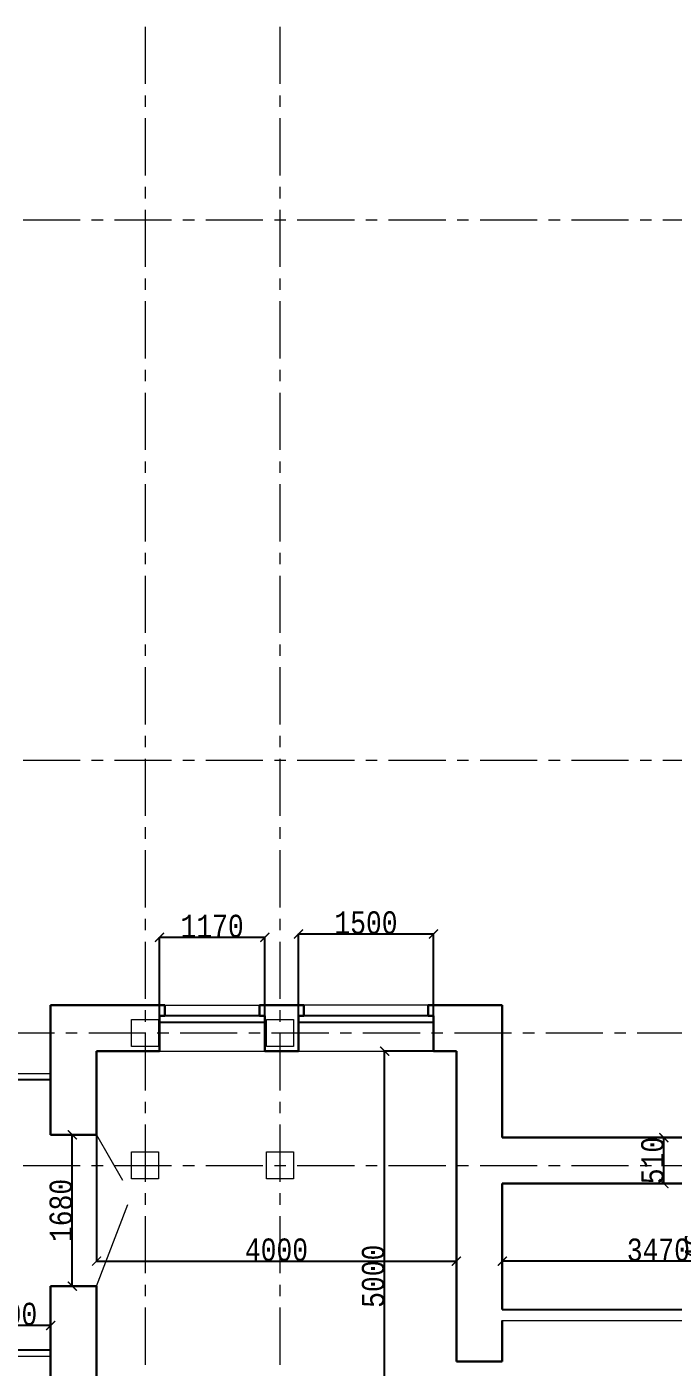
# Model space of a CAD drawing. Header units: millimetres. Extents: x -689206 to 4969298, y -1019800 to 703299.
# Drawn here: x 333164 to 340349, y 568289 to 583175 of the extents above; entities that cross this region are included whole.
import ezdxf

# ---------------------------------------------------------------- set-up
doc = ezdxf.new("R2010")
doc.units = ezdxf.units.MM
doc.linetypes.add('осеваяX2', pattern=[101.6, 63.5, -12.7, 12.7, -12.7])
for name, color, linetype, lineweight in [('б', 231, 'Continuous', 30), ('БАЛКОН', 7, 'Continuous', 20), ('несущие', 7, 'Continuous', 30), ('ОКНА', 250, 'Continuous', 20), ('ПЕРЕГОРОДКИ', 252, 'Continuous', 9), ('РАЗМЕРЫ', 7, 'Continuous', 9), ('стены', 7, 'Continuous', 20)]:
    doc.layers.add(name, color=color, linetype=linetype, lineweight=lineweight)
doc.styles.add('Аннотативный', font='isocteur.ttf', dxfattribs={"width": 0.7, "height": 250})
doc.dimstyles.new('Аннотативный', dxfattribs={"dimscale": 0, "dimtxt": 250, "dimasz": 100, "dimexe": 1.25, "dimexo": 0.625, "dimtad": 1, "dimdec": 0, "dimtxsty": 'Аннотативный', "dimblk": 'ARCHTICK', "dimcen": 2.5, "dimadec": 0, "dimazin": 0, "dimtfac": 1, "dimtdec": 0, "dimtmove": 0, "dimatfit": 3, "dimfxl": 1, "dimarcsym": 0})

# ---------------------------------------------------------------- blocks, each defined once
blk = doc.blocks.new('_ArchTick')
at = {"color": 0, "linetype": 'ByBlock', "const_width": 0.15}
blk.add_lwpolyline([(-0.5, -0.5), (0.5, 0.5)], dxfattribs=at)
blk = doc.blocks.new('*D427')
at = {"layer": 'Defpoints', "color": 0, "linetype": 'ByBlock', "lineweight": 20, "transparency": 16777216}
for p in [(332973, 571480), (333429, 571480), (333429, 568480)]:
    blk.add_point(p, dxfattribs=at)
at = {"layer": 'б', "color": 0, "linetype": 'ByBlock', "lineweight": -2, "transparency": 16777216}
for p, q in [((333428, 571480), (332971, 571480)), ((332973, 568480), (332973, 571480)), ((333428, 568480), (332971, 568480))]:
    blk.add_line(p, q, dxfattribs=at)
at = {"layer": 'б', "color": 0, "linetype": 'ByBlock', "lineweight": -2, "transparency": 16777216, "xscale": 100, "yscale": 100, "zscale": 100}
for p, rotation in [((332973, 571480), 90), ((332973, 568480), 270)]:
    blk.add_blockref('_ArchTick', p, dxfattribs=dict(at, rotation=rotation))
at = {"layer": 'б', "color": 0, "linetype": 'ByBlock', "lineweight": 25, "transparency": 16777216, "insert": (332847, 569980), "char_height": 250, "attachment_point": 5, "rotation": 90, "style": 'Аннотативный'}
blk.add_mtext('3000', dxfattribs=at)
blk = doc.blocks.new('*D428')
at = {"layer": 'Defpoints', "color": 0, "linetype": 'ByBlock', "lineweight": 20, "transparency": 16777216}
for p in [(332429, 568753), (332429, 568480), (333429, 568480)]:
    blk.add_point(p, dxfattribs=at)
at = {"layer": 'б', "color": 0, "linetype": 'ByBlock', "lineweight": -2, "transparency": 16777216}
for p, q in [((332429, 568480), (332429, 568754)), ((333429, 568753), (332429, 568753)), ((333429, 568480), (333429, 568754))]:
    blk.add_line(p, q, dxfattribs=at)
at = {"layer": 'б', "color": 0, "linetype": 'ByBlock', "lineweight": -2, "transparency": 16777216, "xscale": 100, "yscale": 100, "zscale": 100, "rotation": 180}
blk.add_blockref('_ArchTick', (332429, 568753), dxfattribs=at)
at = {"layer": 'б', "color": 0, "linetype": 'ByBlock', "lineweight": -2, "transparency": 16777216, "xscale": 100, "yscale": 100, "zscale": 100}
blk.add_blockref('_ArchTick', (333429, 568753), dxfattribs=at)
at = {"layer": 'б', "color": 0, "linetype": 'ByBlock', "lineweight": 25, "transparency": 16777216, "insert": (332929, 568878), "char_height": 250, "attachment_point": 5, "style": 'Аннотативный'}
blk.add_mtext('1000', dxfattribs=at)
blk = doc.blocks.new('*D438')
at = {"layer": 'Defpoints', "color": 0, "lineweight": 20, "transparency": 16777216}
for p in [(333670, 570870), (333684, 570870), (333684, 569190)]:
    blk.add_point(p, dxfattribs=at)
at = {"layer": 'ОКНА', "color": 0, "lineweight": -2, "transparency": 16777216}
for p, q in [((333683, 570870), (333668, 570870)), ((333670, 569190), (333670, 570870)), ((333683, 569190), (333668, 569190))]:
    blk.add_line(p, q, dxfattribs=at)
at = {"layer": 'ОКНА', "color": 0, "lineweight": -2, "transparency": 16777216, "xscale": 100, "yscale": 100, "zscale": 100}
for p, rotation in [((333670, 570870), 90), ((333670, 569190), 270)]:
    blk.add_blockref('_ArchTick', p, dxfattribs=dict(at, rotation=rotation))
at = {"layer": 'ОКНА', "color": 0, "transparency": 16777216, "insert": (333544, 570030), "char_height": 250, "attachment_point": 5, "rotation": 90, "style": 'Аннотативный'}
blk.add_mtext('1680', dxfattribs=at)
blk = doc.blocks.new('*D455')
at = {"layer": 'Defpoints', "color": 0, "linetype": 'ByBlock', "lineweight": 20, "transparency": 16777216}
for p in [(336184, 573099), (336184, 571799), (337684, 571799)]:
    blk.add_point(p, dxfattribs=at)
at = {"layer": 'ПЕРЕГОРОДКИ', "color": 0, "linetype": 'ByBlock', "lineweight": -2, "transparency": 16777216}
for p, q in [((336184, 571800), (336184, 573101)), ((337684, 573099), (336184, 573099)), ((337684, 571800), (337684, 573101))]:
    blk.add_line(p, q, dxfattribs=at)
at = {"layer": 'ПЕРЕГОРОДКИ', "color": 0, "linetype": 'ByBlock', "lineweight": -2, "transparency": 16777216, "xscale": 100, "yscale": 100, "zscale": 100, "rotation": 180}
blk.add_blockref('_ArchTick', (336184, 573099), dxfattribs=at)
at = {"layer": 'ПЕРЕГОРОДКИ', "color": 0, "linetype": 'ByBlock', "lineweight": -2, "transparency": 16777216, "xscale": 100, "yscale": 100, "zscale": 100}
blk.add_blockref('_ArchTick', (337684, 573099), dxfattribs=at)
at = {"layer": 'ПЕРЕГОРОДКИ', "color": 0, "linetype": 'ByBlock', "lineweight": 13, "transparency": 16777216, "insert": (336934, 573225), "char_height": 250, "attachment_point": 5, "style": 'Аннотативный'}
blk.add_mtext('1500', dxfattribs=at)
blk = doc.blocks.new('*D456')
at = {"layer": 'Defpoints', "color": 0, "linetype": 'ByBlock', "lineweight": 20, "transparency": 16777216}
for p in [(334639, 573062), (334639, 571799), (335809, 571799)]:
    blk.add_point(p, dxfattribs=at)
at = {"layer": 'ПЕРЕГОРОДКИ', "color": 0, "linetype": 'ByBlock', "lineweight": -2, "transparency": 16777216}
for p, q in [((334639, 571800), (334639, 573063)), ((335809, 573062), (334639, 573062)), ((335809, 571800), (335809, 573063))]:
    blk.add_line(p, q, dxfattribs=at)
at = {"layer": 'ПЕРЕГОРОДКИ', "color": 0, "linetype": 'ByBlock', "lineweight": -2, "transparency": 16777216, "xscale": 100, "yscale": 100, "zscale": 100, "rotation": 180}
blk.add_blockref('_ArchTick', (334639, 573062), dxfattribs=at)
at = {"layer": 'ПЕРЕГОРОДКИ', "color": 0, "linetype": 'ByBlock', "lineweight": -2, "transparency": 16777216, "xscale": 100, "yscale": 100, "zscale": 100}
blk.add_blockref('_ArchTick', (335809, 573062), dxfattribs=at)
at = {"layer": 'ПЕРЕГОРОДКИ', "color": 0, "linetype": 'ByBlock', "lineweight": 13, "transparency": 16777216, "insert": (335224, 573187), "char_height": 250, "attachment_point": 5, "style": 'Аннотативный'}
blk.add_mtext('1170', dxfattribs=at)
blk = doc.blocks.new('*D450')
at = {"layer": 'Defpoints', "color": 0, "linetype": 'ByBlock', "lineweight": 20, "transparency": 16777216}
for p in [(337141, 571799), (337939, 571799), (337939, 566799)]:
    blk.add_point(p, dxfattribs=at)
at = {"layer": 'ПЕРЕГОРОДКИ', "color": 0, "linetype": 'ByBlock', "lineweight": -2, "transparency": 16777216}
for p, q in [((337938, 571799), (337140, 571799)), ((337141, 566799), (337141, 571799)), ((337938, 566799), (337140, 566799))]:
    blk.add_line(p, q, dxfattribs=at)
at = {"layer": 'ПЕРЕГОРОДКИ', "color": 0, "linetype": 'ByBlock', "lineweight": -2, "transparency": 16777216, "xscale": 100, "yscale": 100, "zscale": 100}
for p, rotation in [((337141, 571799), 90), ((337141, 566799), 270)]:
    blk.add_blockref('_ArchTick', p, dxfattribs=dict(at, rotation=rotation))
at = {"layer": 'ПЕРЕГОРОДКИ', "color": 0, "linetype": 'ByBlock', "lineweight": 13, "transparency": 16777216, "insert": (337015, 569299), "char_height": 250, "attachment_point": 5, "rotation": 90, "style": 'Аннотативный'}
blk.add_mtext('5000', dxfattribs=at)
blk = doc.blocks.new('*D346')
at = {"layer": 'Defpoints', "color": 0, "linetype": 'ByBlock', "lineweight": 20, "transparency": 16777216}
for p in [(339923, 570839), (340245, 570839), (339923, 570329)]:
    blk.add_point(p, dxfattribs=at)
at = {"layer": 'РАЗМЕРЫ', "color": 0, "linetype": 'ByBlock', "lineweight": -2, "transparency": 16777216}
for p, q in [((339924, 570839), (340246, 570839)), ((340245, 570329), (340245, 570839)), ((339924, 570329), (340246, 570329))]:
    blk.add_line(p, q, dxfattribs=at)
at = {"layer": 'РАЗМЕРЫ', "color": 0, "linetype": 'ByBlock', "lineweight": -2, "transparency": 16777216, "xscale": 100, "yscale": 100, "zscale": 100}
for p, rotation in [((340245, 570839), 90), ((340245, 570329), 270)]:
    blk.add_blockref('_ArchTick', p, dxfattribs=dict(at, rotation=rotation))
at = {"layer": 'РАЗМЕРЫ', "color": 0, "linetype": 'ByBlock', "lineweight": 20, "transparency": 16777216, "insert": (340120, 570584), "char_height": 250, "attachment_point": 5, "rotation": 90, "style": 'Аннотативный'}
blk.add_mtext('510', dxfattribs=at)
blk = doc.blocks.new('*D348')
at = {"layer": 'Defpoints', "color": 0, "linetype": 'ByBlock', "lineweight": 20, "transparency": 16777216}
for p in [(338449, 569466), (338449, 568929), (341919, 568929)]:
    blk.add_point(p, dxfattribs=at)
at = {"layer": 'РАЗМЕРЫ', "color": 0, "linetype": 'ByBlock', "lineweight": -2, "transparency": 16777216}
for p, q in [((338449, 568930), (338449, 569467)), ((341919, 569466), (338449, 569466)), ((341919, 568930), (341919, 569467))]:
    blk.add_line(p, q, dxfattribs=at)
at = {"layer": 'РАЗМЕРЫ', "color": 0, "linetype": 'ByBlock', "lineweight": -2, "transparency": 16777216, "xscale": 100, "yscale": 100, "zscale": 100, "rotation": 180}
blk.add_blockref('_ArchTick', (338449, 569466), dxfattribs=at)
at = {"layer": 'РАЗМЕРЫ', "color": 0, "linetype": 'ByBlock', "lineweight": -2, "transparency": 16777216, "xscale": 100, "yscale": 100, "zscale": 100}
blk.add_blockref('_ArchTick', (341919, 569466), dxfattribs=at)
at = {"layer": 'РАЗМЕРЫ', "color": 0, "linetype": 'ByBlock', "lineweight": 20, "transparency": 16777216, "insert": (340184, 569591), "char_height": 250, "attachment_point": 5, "style": 'Аннотативный'}
blk.add_mtext('3470', dxfattribs=at)
blk = doc.blocks.new('*D349')
at = {"layer": 'Defpoints', "color": 0, "linetype": 'ByBlock', "lineweight": 20, "transparency": 16777216}
for p in [(333939, 571799), (337939, 571799), (337939, 569467)]:
    blk.add_point(p, dxfattribs=at)
at = {"layer": 'РАЗМЕРЫ', "color": 0, "linetype": 'ByBlock', "lineweight": -2, "transparency": 16777216}
for p, q in [((333939, 571799), (333939, 569466)), ((337939, 571799), (337939, 569466)), ((333939, 569467), (337939, 569467))]:
    blk.add_line(p, q, dxfattribs=at)
at = {"layer": 'РАЗМЕРЫ', "color": 0, "linetype": 'ByBlock', "lineweight": -2, "transparency": 16777216, "xscale": 100, "yscale": 100, "zscale": 100, "rotation": 180}
blk.add_blockref('_ArchTick', (333939, 569467), dxfattribs=at)
at = {"layer": 'РАЗМЕРЫ', "color": 0, "linetype": 'ByBlock', "lineweight": -2, "transparency": 16777216, "xscale": 100, "yscale": 100, "zscale": 100}
blk.add_blockref('_ArchTick', (337939, 569467), dxfattribs=at)
at = {"layer": 'РАЗМЕРЫ', "color": 0, "linetype": 'ByBlock', "lineweight": 20, "transparency": 16777216, "insert": (335939, 569592), "char_height": 250, "attachment_point": 5, "style": 'Аннотативный'}
blk.add_mtext('4000', dxfattribs=at)
blk = doc.blocks.new('*D350')
at = {"layer": 'Defpoints', "color": 0, "linetype": 'ByBlock', "lineweight": 20, "transparency": 16777216}
for p in [(338449, 570329), (340730, 570329), (338449, 568929)]:
    blk.add_point(p, dxfattribs=at)
at = {"layer": 'РАЗМЕРЫ', "color": 0, "linetype": 'ByBlock', "lineweight": -2, "transparency": 16777216}
for p, q in [((338449, 570329), (340732, 570329)), ((340730, 568929), (340730, 570329)), ((338449, 568929), (340732, 568929))]:
    blk.add_line(p, q, dxfattribs=at)
at = {"layer": 'РАЗМЕРЫ', "color": 0, "linetype": 'ByBlock', "lineweight": -2, "transparency": 16777216, "xscale": 100, "yscale": 100, "zscale": 100}
for p, rotation in [((340730, 570329), 90), ((340730, 568929), 270)]:
    blk.add_blockref('_ArchTick', p, dxfattribs=dict(at, rotation=rotation))
at = {"layer": 'РАЗМЕРЫ', "color": 0, "linetype": 'ByBlock', "lineweight": 20, "transparency": 16777216, "insert": (340605, 569629), "char_height": 250, "attachment_point": 5, "rotation": 90, "style": 'Аннотативный'}
blk.add_mtext('1400', dxfattribs=at)

msp = doc.modelspace()

# ---------------------------------------------------------------- linework, layer by layer
at = {"layer": 'б', "color": 18, "linetype": 'ByBlock', "lineweight": 30, "true_color": 0x000000}
for p, q in [((333428.7, 570870.1), (333938.7, 570870.1)), ((333938.7, 569190.1), (333428.7, 569190.1))]:
    msp.add_line(p, q, dxfattribs=at)
at = {"layer": 'БАЛКОН'}
for p, q in [((332358.7, 571549.6), (333428.7, 571549.6)), ((332428.7, 571479.6), (333428.7, 571479.6)), ((333428.7, 568409.6), (332358.7, 568409.6)), ((333428.7, 568479.6), (332428.7, 568479.6))]:
    msp.add_line(p, q, dxfattribs=at)
at = {"layer": 'несущие', "color": 0}
for p, q in [((334698.7, 572189.4), (334698.7, 572309.4)), ((335748.7, 572309.4), (336243.7, 572309.4)), ((336243.7, 572189.4), (336243.7, 572309.4)), ((334638.7, 572189.4), (334638.7, 571799.4)), ((334638.7, 572189.4), (334698.7, 572189.4)), ((335808.7, 571799.4), (335808.7, 572189.4)), ((336183.7, 571799.4), (336183.7, 572189.4)), ((336243.7, 572189.4), (336183.7, 572189.4)), ((337683.7, 571799.4), (337683.7, 572189.4)), ((337683.7, 572189.4), (337683.7, 571799.4)), ((337938.7, 571799.4), (337683.7, 571799.4)), ((338448.7, 570046.5), (338448.7, 570246.5))]:
    msp.add_line(p, q, dxfattribs=at)
at = {"layer": 'несущие', "color": 0, "lineweight": 30}
msp.add_line((336183.7, 571799.4), (335808.7, 571799.4), dxfattribs=at)
at = {"layer": 'ОКНА', "color": 0}
for p, q in [((337623.7, 572309.4), (336243.7, 572309.4)), ((336183.7, 571799.4), (337683.7, 571799.4))]:
    msp.add_line(p, q, dxfattribs=at)
at = {"layer": 'ПЕРЕГОРОДКИ', "color": 18, "linetype": 'ByBlock', "lineweight": 13, "true_color": 0x000000}
for p, q in [((333938.7, 570870.1), (334228.7, 570367.7)), ((333938.7, 569190.1), (334287.1, 570096.3))]:
    msp.add_line(p, q, dxfattribs=at)
at = {"layer": 'РАЗМЕРЫ'}
for p, q in [((334698.7, 572309.4), (335748.7, 572309.4)), ((334638.7, 571799.4), (335808.7, 571799.4)), ((333938.7, 566868), (333938.7, 568338))]:
    msp.add_line(p, q, dxfattribs=at)
at = {"layer": 'РАЗМЕРЫ', "lineweight": 30}
for p, q in [((335748.7, 572189.4), (335748.7, 572309.4)), ((337623.7, 572189.4), (337623.7, 572309.4)), ((335808.7, 572189.4), (335748.7, 572189.4)), ((337683.7, 572189.4), (337623.7, 572189.4))]:
    msp.add_line(p, q, dxfattribs=at)
at = {"layer": 'РАЗМЕРЫ', "linetype": 'ByBlock', "lineweight": 20}
for p, q in [((338448.7, 570329.3), (338448.7, 568929.3)), ((338448.7, 568929.3), (340693.8, 568929.3)), ((338448.7, 568929.3), (341918.7, 568929.3)), ((338448.7, 568809.3), (342038.7, 568809.3))]:
    msp.add_line(p, q, dxfattribs=at)
at = {"layer": 'РАЗМЕРЫ', "linetype": 'ByBlock', "lineweight": 30}
msp.add_line((338448.7, 568353.4), (337938.7, 568353.4), dxfattribs=at)
at = {"layer": 'стены', "color": 1, "linetype": 'осеваяX2', "lineweight": 15, "ltscale": 10}
for p, q in [((334478, 583174.8), (334478, 539027.3)), ((335978, 583174.8), (335978, 539027.3)), ((323978, 581031.4), (346696.1, 581031.4)), ((323978, 575029.3), (396128, 575029.3)), ((323692.4, 572001.9), (395842.4, 572001.9)), ((323978, 570529.3), (396128, 570529.3))]:
    msp.add_line(p, q, dxfattribs=at)
at = {"layer": 'стены', "lineweight": 30}
for p, q in [((333938.7, 572309.4), (333428.7, 572309.4)), ((333428.7, 572309.4), (333428.7, 570870.1)), ((333938.7, 572309.4), (334698.7, 572309.4)), ((337623.7, 572309.4), (338448.7, 572309.4)), ((338448.7, 572309.4), (338448.7, 570839.3)), ((337683.7, 571799.4), (337683.7, 572189.4)), ((334638.7, 571799.4), (333938.7, 571799.4)), ((333938.7, 571799.4), (333938.7, 570870.1)), ((337938.7, 571799.4), (337683.7, 571799.4)), ((337938.7, 568353.4), (337938.7, 571799.4)), ((342058.7, 570839.3), (338448.7, 570839.3)), ((337938.7, 570556.5), (337938.7, 568353.4)), ((338448.7, 570329.3), (341918.7, 570329.3)), ((338448.7, 570329.3), (338448.7, 570046.5)), ((338448.7, 570046.5), (338448.7, 568929.3)), ((333428.7, 569190.1), (333428.7, 568098)), ((333938.7, 569190.1), (333938.7, 568098)), ((338448.7, 568809.3), (338448.7, 568353.4))]:
    msp.add_line(p, q, dxfattribs=at)
at = {"layer": 'стены', "lineweight": 25}
for p, q in [((334638.7, 572119.4), (335808.7, 572119.4)), ((335748.7, 572189.4), (334698.7, 572189.4)), ((336183.7, 572119.4), (337683.7, 572119.4)), ((337623.7, 572189.4), (336243.7, 572189.4))]:
    msp.add_line(p, q, dxfattribs=at)
at = {"layer": 'стены', "color": 18, "lineweight": 30, "true_color": 0x000000}
msp.add_line((335808.7, 571799.4), (335808.7, 572189.4), dxfattribs=at)
at = {"layer": 'стены'}
for p, q in [((333428.7, 571389.4), (333428.7, 570870.1)), ((337938.7, 570556.5), (337938.7, 570046.5))]:
    msp.add_line(p, q, dxfattribs=at)
at = {"layer": 'стены', "color": 240, "true_color": 0xed1f24}
for points in [[(334328, 572151.9), (334628, 572151.9), (334628, 571851.9), (334328, 571851.9)], [(335828, 572151.9), (336128, 572151.9), (336128, 571851.9), (335828, 571851.9)], [(334328, 570679.3), (334628, 570679.3), (334628, 570379.3), (334328, 570379.3)], [(335828, 570679.3), (336128, 570679.3), (336128, 570379.3), (335828, 570379.3)]]:
    msp.add_lwpolyline(points, close=True, dxfattribs=at)

# ---------------------------------------------------------------- dimensions: what is measured, and where the dimension line sits
at = {"layer": 'б', "color": 18, "linetype": 'ByBlock', "lineweight": 25, "true_color": 0x000000}
for p2, distance, picture, middle in [((333428.7, 571479.6), 456, '*D427', (332847, 569979.6)), ((332428.7, 568479.6), -273, '*D428', (332928.7, 568878.3))]:
    dim = msp.add_aligned_dim(p1=(333428.7, 568479.6), p2=p2, distance=distance, dimstyle='Аннотативный', dxfattribs=at)
    dim.commit()
    dim.dimension.update_dxf_attribs({"geometry": picture, "text_midpoint": middle})
at = {"layer": 'ОКНА', "color": 0}
dim = msp.add_linear_dim(base=(333669.7, 570870.1), p1=(333683.7, 569190.1), p2=(333683.7, 570870.1), angle=90, dimstyle='Аннотативный', dxfattribs=at)
dim.commit()
dim.dimension.update_dxf_attribs({"geometry": '*D438', "text_midpoint": (333544.1, 570030.1)})
at = {"layer": 'ПЕРЕГОРОДКИ', "color": 18, "linetype": 'ByBlock', "lineweight": 13, "true_color": 0x000000}
for base, p1, p2, picture, middle in [((334638.7, 573061.7), (335808.7, 571799.4), (334638.7, 571799.4), '*D456', (335223.7, 573187.4)), ((336183.7, 573099.4), (337683.7, 571799.4), (336183.7, 571799.4), '*D455', (336933.7, 573225))]:
    dim = msp.add_linear_dim(base=base, p1=p1, p2=p2, dimstyle='Аннотативный', dxfattribs=at)
    dim.commit()
    dim.dimension.update_dxf_attribs({"geometry": picture, "text_midpoint": middle})
dim = msp.add_linear_dim(base=(337141, 571799.4), p1=(337938.7, 566799.4), p2=(337938.7, 571799.4), angle=90, dimstyle='Аннотативный', dxfattribs=at)
dim.commit()
dim.dimension.update_dxf_attribs({"geometry": '*D450', "text_midpoint": (337015.4, 569299.4)})
at = {"layer": 'РАЗМЕРЫ', "linetype": 'ByBlock', "lineweight": 20}
for base, p1, p2, picture, middle in [((337938.7, 569466.8), (333938.7, 571799.4), (337938.7, 571799.4), '*D349', (335938.7, 569592.5)), ((338448.7, 569465.6), (341918.7, 568929.3), (338448.7, 568929.3), '*D348', (340183.7, 569591.2))]:
    dim = msp.add_linear_dim(base=base, p1=p1, p2=p2, dimstyle='Аннотативный', dxfattribs=at)
    dim.commit()
    dim.dimension.update_dxf_attribs({"geometry": picture, "text_midpoint": middle})
for base, p1, p2, picture, middle in [((340245.2, 570839.3), (339923.4, 570329.3), (339923.4, 570839.3), '*D346', (340119.6, 570584.3)), ((340730.3, 570329.3), (338448.7, 568929.3), (338448.7, 570329.3), '*D350', (340604.7, 569629.3))]:
    dim = msp.add_linear_dim(base=base, p1=p1, p2=p2, angle=90, dimstyle='Аннотативный', dxfattribs=at)
    dim.commit()
    dim.dimension.update_dxf_attribs({"geometry": picture, "text_midpoint": middle})

doc.saveas('drawing.dxf')
